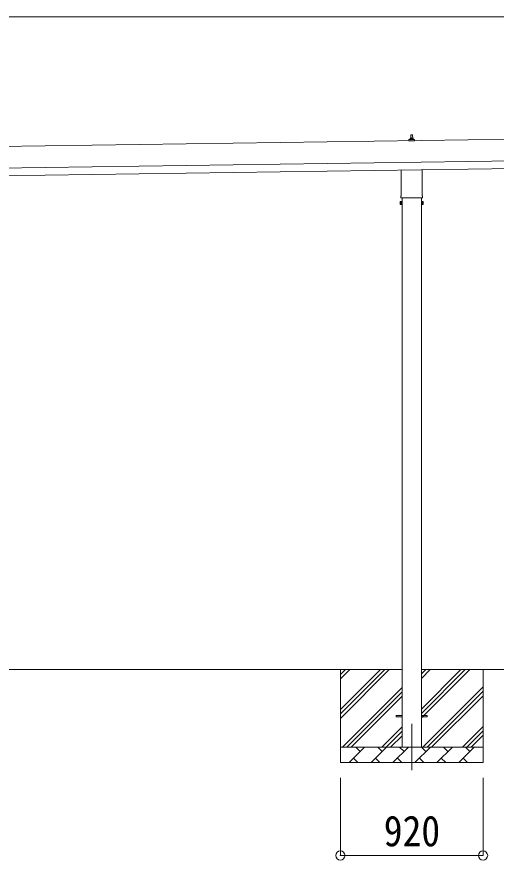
# Model space of a CAD drawing. Units: millimetres at full size, sheet at 1:60; details may follow other scales. Extents: x -16864 to 16864, y -11640 to 11640.
# Drawn here: x 2444 to 5535, y -8293 to -2856 of the extents above; entities that cross this region are included whole.
import ezdxf
from ezdxf.enums import TextEntityAlignment as Align

# ---------------------------------------------------------------- set-up
doc = ezdxf.new("R2010")
doc.units = ezdxf.units.MM
doc.header["$LTSCALE"] = 60
doc.header["$PDMODE"] = 32
doc.header["$PDSIZE"] = 60
doc.linetypes.add('CHAIN1', pattern=[8, 5, -1, 1, -1])
for name, color, linetype, lineweight in [('0-1_Defpoints', 7, 'CHAIN1', 9), ('0-2_TEXT1', 4, 'Continuous', 9), ('0-3_SHAPE', 7, 'Continuous', 9), ('0-8_TABLE1', 6, 'Continuous', 9)]:
    doc.layers.add(name, color=color, linetype=linetype, lineweight=lineweight)
doc.styles.add('ＭＳ ゴシック', font='')
doc.styles.get('ＭＳ ゴシック').set_extended_font_data('MS Gothic')

msp = doc.modelspace()

# ---------------------------------------------------------------- linework, layer by layer
at = {"layer": '0-1_Defpoints'}
msp.add_line((4990.83, -7413.9), (4990.83, -7762.9), dxfattribs=at)
at = {"layer": '0-2_TEXT1'}
for p, q in [((6530.9, -3631.21), (900.44, -3711.64)), ((4981.14, -3644.57), (4981.14, -3640.36)), ((4982.14, -3640.36), (5000.14, -3640.36)), ((4985.14, -3640.36), (4985.87, -3616.83)), ((4986.87, -3615.86), (4995.41, -3615.86)), ((4996.41, -3616.83), (4997.14, -3640.36)), ((5001.14, -3644.57), (5001.14, -3640.36)), ((4972.89, -3655.86), (4972.89, -3648.14)), ((5009.39, -3655.86), (4972.89, -3655.86)), ((4973.27, -3647.36), (5009.01, -3647.36)), ((4973.65, -3647.17), (4980.38, -3645.54)), ((4980.76, -3645.36), (5001.52, -3645.36)), ((5008.63, -3647.17), (5001.9, -3645.54)), ((5009.39, -3655.86), (5009.39, -3648.14)), ((902.44, -3851.63), (6532.9, -3771.19)), ((903.15, -3901.62), (6533.62, -3821.19)), ((4922.53, -4009.84), (4922.53, -3844.2)), ((5059.13, -3842.25), (5059.13, -4009.84)), ((4920.83, -4018.61), (4920.83, -4013.11)), ((5058.77, -4022.11), (4922.9, -4022.11)), ((4928.33, -4022.11), (4928.33, -7563.9)), ((5053.33, -7563.9), (5053.33, -4022.11)), ((5060.83, -4013.11), (5060.83, -4018.61)), ((4916.83, -4048.11), (4917.59, -4046.8)), ((4916.83, -4048.11), (4916.83, -4065.11)), ((4916.83, -4065.11), (4917.59, -4066.43)), ((4923.83, -4051.71), (4917.59, -4051.71)), ((4923.83, -4061.52), (4917.59, -4061.52)), ((4923.83, -4066.43), (4917.59, -4066.43)), ((4926.33, -4065.81), (4923.83, -4065.81)), ((5055.33, -4065.81), (5057.83, -4065.81)), ((5057.83, -4051.71), (5064.07, -4051.71)), ((5057.83, -4061.52), (5064.07, -4061.52)), ((5057.83, -4066.43), (5064.07, -4066.43)), ((5064.83, -4048.11), (5064.07, -4046.8)), ((5064.83, -4065.11), (5064.07, -4066.43)), ((5064.83, -4048.11), (5064.83, -4065.11)), ((4890.83, -7359.4), (4928.33, -7359.4)), ((4890.83, -7368.4), (4890.83, -7359.4)), ((4890.83, -7359.4), (4928.33, -7359.4)), ((4890.83, -7368.4), (4890.83, -7359.4)), ((4890.83, -7368.4), (4928.33, -7368.4)), ((4890.83, -7368.4), (4928.33, -7368.4)), ((5053.33, -7359.4), (5090.83, -7359.4)), ((5053.33, -7359.4), (5090.83, -7359.4)), ((5053.33, -7368.4), (5090.83, -7368.4)), ((5053.33, -7368.4), (5090.83, -7368.4)), ((5090.83, -7368.4), (5090.83, -7359.4)), ((5090.83, -7368.4), (5090.83, -7359.4))]:
    msp.add_line(p, q, dxfattribs=at)
for points in [[(4923.83, -4066.43), (4923.83, -4046.8), (4917.59, -4046.8)], [(4923.83, -4065.81), (4923.83, -4047.41), (4926.33, -4047.41)], [(5057.83, -4065.81), (5057.83, -4047.41), (5055.33, -4047.41)], [(5057.83, -4066.43), (5057.83, -4046.8), (5064.07, -4046.8)]]:
    msp.add_lwpolyline(points, dxfattribs=at)
for points in [[(4926.33, -4067.11), (4926.33, -4046.11), (4928.33, -4046.11), (4928.33, -4067.11)], [(5055.33, -4067.11), (5055.33, -4046.11), (5053.33, -4046.11), (5053.33, -4067.11)]]:
    msp.add_lwpolyline(points, close=True, dxfattribs=at)
for centre, radius, start, end in [((4985.23, -3640.99), 4.13, 90, 171.17633), ((4982.14, -3641.36), 1, 90, 180), ((4986.87, -3616.86), 1, 90, 178.60509), ((4994.47, -3640.36), 4.83, 133.60282, 180), ((4987.81, -3640.36), 4.83, 0, 46.39718), ((4995.41, -3616.86), 1, 1.39491, 90), ((4997.05, -3640.99), 4.13, 8.82367, 90), ((5000.14, -3641.36), 1, 0, 90), ((4973.89, -3648.14), 1, 103.62699, 180), ((4980.14, -3644.57), 1, 283.62699, 0), ((5002.14, -3644.57), 1, 180, 256.37301), ((5008.39, -3648.14), 1, 0, 76.37301), ((4924.83, -4013.11), 4, 125.09963, 180), ((4924.83, -4018.61), 4, 180, 194.47751), ((4924.83, -4018.61), 4, 194.47751, 241.04498), ((5056.83, -4018.61), 4, 298.95502, 345.52249), ((5056.83, -4013.11), 4, 0, 54.90037), ((5056.83, -4018.61), 4, 345.52249, 0), ((4933.07, -4056.61), 16.24, 162.41205, 197.58795), ((4921.18, -4049.25), 4.34, 145.61575, 214.38425), ((4921.18, -4063.98), 4.34, 145.61575, 214.38425), ((5048.59, -4056.61), 16.24, 342.41205, 17.58795), ((5060.49, -4049.25), 4.34, 325.61575, 34.38425), ((5060.49, -4063.98), 4.34, 325.61575, 34.38425)]:
    msp.add_arc(centre, radius, start, end, dxfattribs=at)
at = {"layer": '0-3_SHAPE'}
for p, q in [((4928.33, -7063.9), (1953.33, -7063.9)), ((4530.83, -7063.9), (4530.83, -7663.9)), ((4530.83, -7096.11), (4563.04, -7063.9)), ((4530.83, -7322.38), (4789.32, -7063.9)), ((4530.83, -7350.67), (4817.6, -7063.9)), ((4530.83, -7378.95), (4845.88, -7063.9)), ((4530.83, -7124.39), (4591.33, -7063.9)), ((4530.83, -7067.82), (4534.76, -7063.9)), ((8028.33, -7063.9), (5053.33, -7063.9)), ((5053.33, -7092.72), (5082.16, -7063.9)), ((5053.33, -7121.01), (5110.44, -7063.9)), ((5053.33, -7375.57), (5365, -7063.9)), ((5053.33, -7319), (5308.43, -7063.9)), ((5053.33, -7347.28), (5336.72, -7063.9)), ((5450.83, -7063.9), (5450.83, -7663.9)), ((5062.99, -7563.9), (5450.83, -7176.06)), ((4545.83, -7561.94), (4928.33, -7179.44)), ((4572.16, -7563.9), (4928.33, -7207.72)), ((5091.27, -7563.9), (5450.83, -7204.34)), ((4600.44, -7563.9), (4928.33, -7236.01)), ((5119.56, -7563.9), (5450.83, -7232.63)), ((4798.43, -7563.9), (4928.33, -7434)), ((5317.55, -7563.9), (5450.83, -7430.62)), ((4826.72, -7563.9), (4928.33, -7462.28)), ((4855, -7563.9), (4928.33, -7490.57)), ((5345.83, -7563.9), (5450.83, -7458.9)), ((5374.12, -7563.9), (5450.83, -7487.18)), ((4530.83, -7563.9), (5450.83, -7563.9)), ((4587.28, -7663.9), (4687.28, -7563.9)), ((4658.73, -7592.45), (4630.17, -7563.9)), ((4728.7, -7663.9), (4828.7, -7563.9)), ((4800.15, -7592.45), (4771.59, -7563.9)), ((4870.12, -7663.9), (4970.12, -7563.9)), ((4941.57, -7592.45), (4913.02, -7563.9)), ((5011.54, -7663.9), (5111.54, -7563.9)), ((5082.99, -7592.45), (5054.44, -7563.9)), ((5152.97, -7663.9), (5252.97, -7563.9)), ((5224.41, -7592.45), (5195.86, -7563.9)), ((5294.39, -7663.9), (5394.39, -7563.9)), ((5365.83, -7592.45), (5337.28, -7563.9)), ((5450.83, -7663.9), (4530.83, -7663.9)), ((4615.83, -7635.35), (4644.39, -7663.9)), ((4757.25, -7635.35), (4785.81, -7663.9)), ((4898.68, -7635.35), (4927.23, -7663.9)), ((5040.1, -7635.35), (5068.65, -7663.9)), ((5181.52, -7635.35), (5210.07, -7663.9)), ((5322.94, -7635.35), (5351.49, -7663.9))]:
    msp.add_line(p, q, dxfattribs=at)
at = {"layer": '0-8_TABLE1'}
for p, q in [((12216.83, -2856.26), (867.83, -2856.26)), ((4530.83, -8262.9), (4530.83, -7762.9)), ((5450.83, -8262.9), (5450.83, -7762.9)), ((4530.83, -8262.9), (5450.83, -8262.9))]:
    msp.add_line(p, q, dxfattribs=at)
for p in [(4530.83, -8262.9), (5450.83, -8262.9)]:
    msp.add_point(p, dxfattribs=at)

# ---------------------------------------------------------------- texts
at = {"layer": '0-8_TABLE1', "color": 7, "style": 'ＭＳ ゴシック', "width": 0.9}
msp.add_text('920', height=197.9, dxfattribs=at).set_placement((4810.83, -8262.9), align=Align.BOTTOM_LEFT)

doc.saveas('drawing.dxf')
